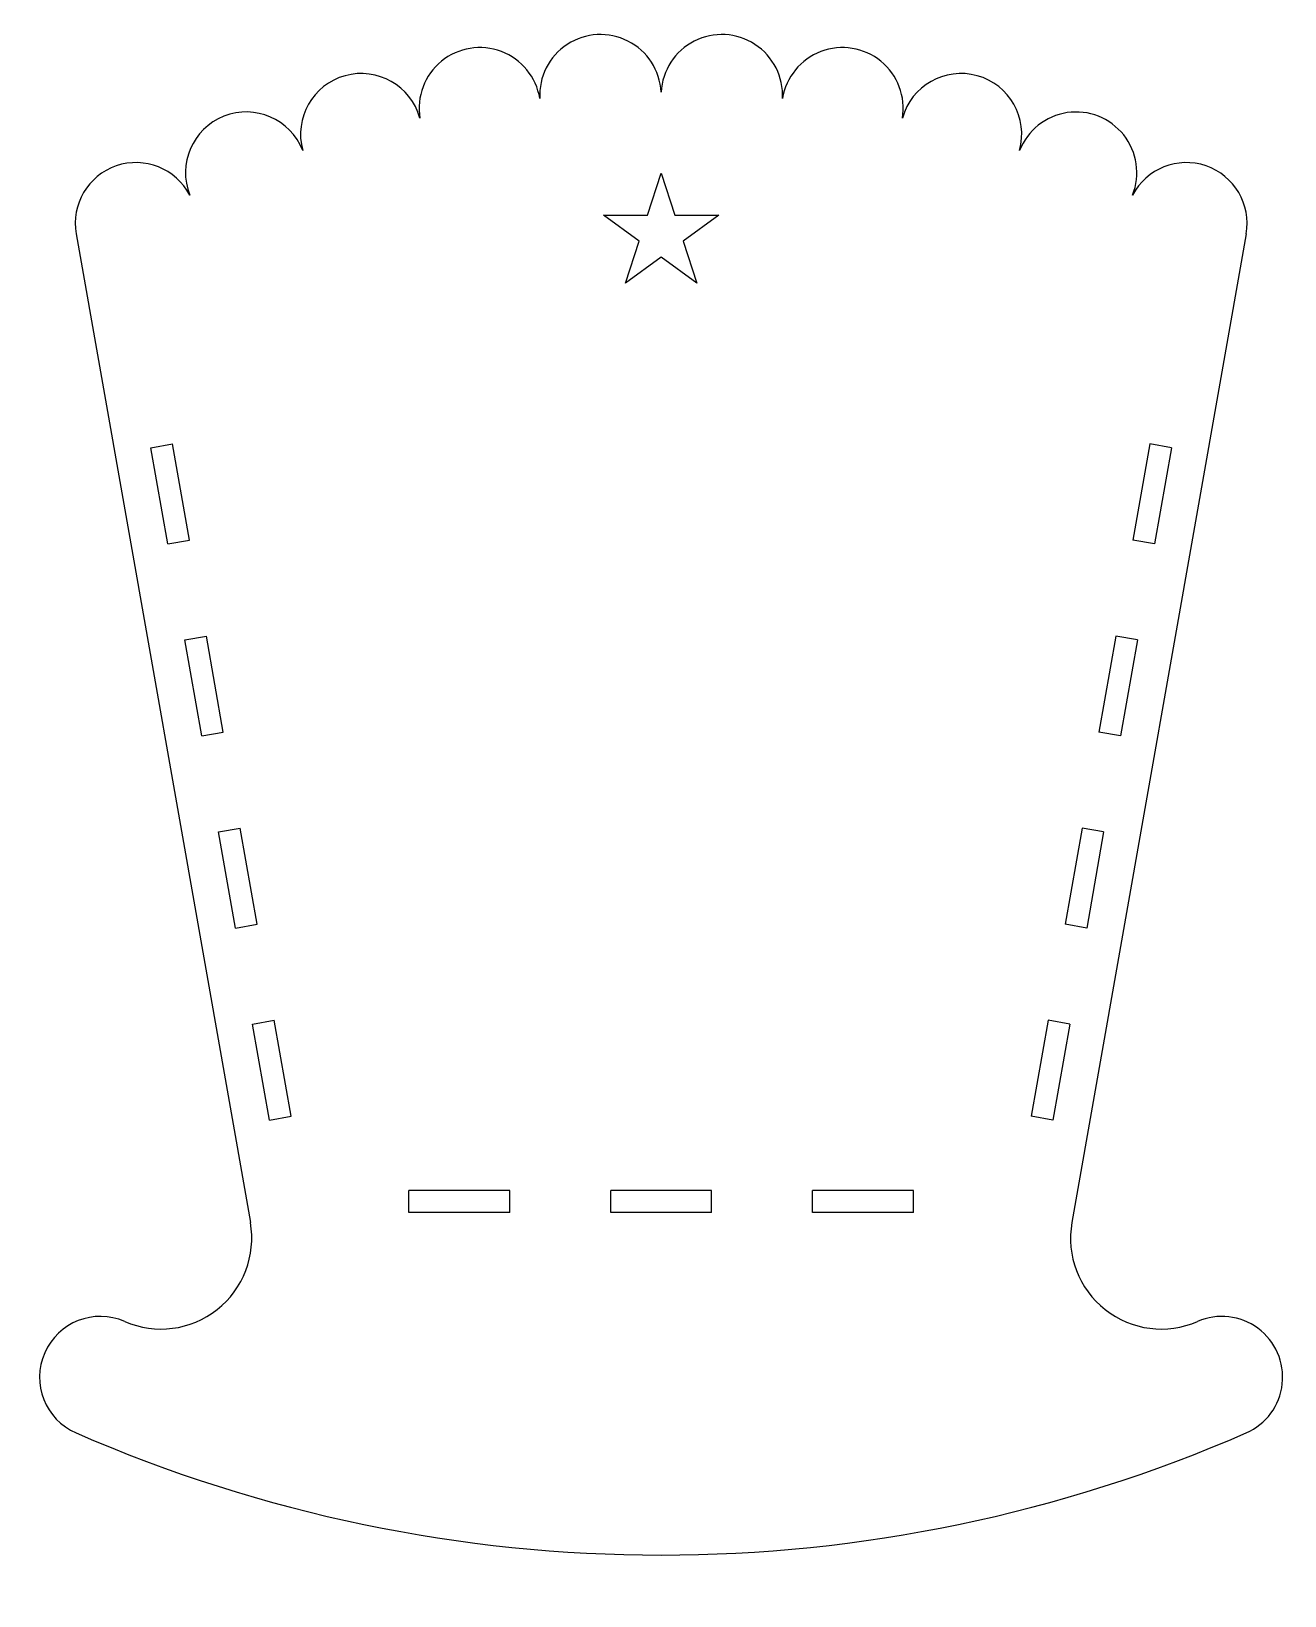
# Model space of a CAD drawing. Extents: x 49 to 535, y 45 to 651.
import ezdxf

# ---------------------------------------------------------------- set-up
doc = ezdxf.new("R2010")
doc.units = 0
doc.layers.add('VISIBLE', color=7, linetype='CONTINUOUS')

msp = doc.modelspace()

# ---------------------------------------------------------------- linework, layer by layer
at = {"layer": 'VISIBLE', "color": 7}
msp.add_lwpolyline([(301.978628, 569.748409), (307.266082, 553.475284), (293.423333, 563.532626), (279.58059, 553.475284), (284.868045, 569.748409), (271.025295, 579.805759), (288.135877, 579.805759), (293.423333, 596.078884), (298.710795, 579.805759), (315.821378, 579.805759)], close=True, dxfattribs=at)
for points in [[(66.651682, 572.528194), (134.20308, 189.425194)], [(520.19499, 572.528194), (452.643592, 189.425194)], [(102.21942, 452.433911), (95.656335, 489.654986), (104.031082, 491.131684)], [(110.59416, 453.910601), (104.031082, 491.131684)], [(482.81559, 491.131684), (476.252512, 453.910601)], [(491.190337, 489.654986), (482.81559, 491.131684)], [(491.190337, 489.654986), (484.627252, 452.433911), (476.252512, 453.910601)], [(102.21942, 452.433911), (110.59416, 453.910601)], [(115.345582, 377.991746), (108.782498, 415.212829), (117.157245, 416.689519)], [(123.720323, 379.468444), (117.157245, 416.689519)], [(469.689427, 416.689519), (463.12635, 379.468444)], [(478.064175, 415.212829), (471.50109, 377.991746), (463.12635, 379.468444)], [(478.064175, 415.212829), (469.689427, 416.689519)], [(115.345582, 377.991746), (123.720323, 379.468444)], [(128.471737, 303.549589), (121.90866, 340.770671), (130.2834, 342.247361)], [(136.846485, 305.026279), (130.2834, 342.247361)], [(464.938013, 340.770671), (458.374928, 303.549589), (450.000187, 305.026279)], [(456.563265, 342.247361), (450.000188, 305.026279)], [(464.938013, 340.770671), (456.563265, 342.247361)], [(128.471737, 303.549589), (136.846485, 305.026279)], [(141.5979, 229.107424), (135.034823, 266.328506), (143.409562, 267.805204)], [(149.972647, 230.584121), (143.409562, 267.805204)], [(443.43711, 267.805204), (436.874025, 230.584121)], [(451.81185, 266.328506), (443.43711, 267.805204)], [(451.81185, 266.328506), (445.248772, 229.107424), (436.874025, 230.584121)], [(141.5979, 229.107424), (149.972647, 230.584121)], [(234.757215, 193.363039), (195.64647, 193.363039), (195.64647, 201.866974)], [(234.757215, 201.866974), (195.64647, 201.866974)], [(234.757215, 193.363039), (234.757215, 201.866974)], [(312.978705, 193.363039), (273.86796, 193.363039), (273.86796, 201.866974)], [(312.978705, 201.866974), (273.86796, 201.866974)], [(312.978705, 193.363039), (312.978705, 201.866974)], [(391.200203, 193.363039), (352.089457, 193.363039), (352.089457, 201.866974)], [(391.200203, 201.866974), (352.089457, 201.866974)], [(391.200203, 193.363039), (391.200203, 201.866974)]]:
    msp.add_lwpolyline(points, dxfattribs=at)
for points in [[(280.571581, 647.251922), (273.067402, 651.06368), (264.099425, 650.580877), (257.047856, 645.985491)], [(329.794717, 645.97545), (322.744802, 650.568009), (313.780311, 651.050624), (306.278081, 647.241498)], [(231.491054, 643.215239), (223.623233, 646.196897), (214.762371, 644.75463), (208.246268, 639.431726)], [(246.390066, 624.976421), (245.038347, 633.280983), (239.358875, 640.233581), (231.491054, 643.215239)], [(257.047856, 645.985491), (249.996287, 641.390106), (245.933206, 633.380793), (246.390067, 624.976421)], [(293.423332, 627.508519), (292.975248, 635.913363), (288.07576, 643.440164), (280.571581, 647.251922)], [(306.278081, 647.241498), (298.775851, 643.432373), (293.875649, 635.910203), (293.423333, 627.508519)], [(340.456604, 624.976421), (340.90892, 633.378106), (336.844632, 641.38289), (329.794717, 645.97545)], [(355.355618, 643.215239), (347.487797, 640.233581), (341.808326, 633.280983), (340.456607, 624.976421)], [(378.600404, 639.431726), (372.084302, 644.75463), (363.22344, 646.196897), (355.355618, 643.215239)], [(199.900493, 617.409394), (196.441945, 629.94521), (183.477512, 637.305258), (170.940747, 633.850154)], [(208.246268, 639.431726), (201.730166, 634.108822), (198.548775, 625.713956), (199.900494, 617.409394)], [(386.946178, 617.409394), (388.297897, 625.713956), (385.116506, 634.108822), (378.600404, 639.431726)], [(415.905926, 633.850154), (403.369161, 637.305258), (390.404727, 629.94521), (386.94618, 617.409394)], [(170.940747, 633.850154), (158.403982, 630.395049), (151.040373, 617.432637), (154.492035, 604.894924)], [(432.354637, 604.894924), (435.806299, 617.432637), (428.442691, 630.395049), (415.905926, 633.850154)], [(154.492033, 604.894923), (149.710002, 616.990629), (136.027893, 622.919533), (123.932187, 618.137503)], [(450.803842, 619.532613), (442.480868, 618.299328), (435.448071, 612.719472), (432.35464, 604.894923)], [(472.705055, 610.87398), (467.475512, 617.465245), (459.126817, 620.765897), (450.803842, 619.532613)], [(123.932187, 618.137503), (111.836481, 613.355472), (105.907577, 599.673363), (110.689607, 587.577657)], [(476.157065, 587.577657), (479.250497, 595.402207), (477.934598, 604.282715), (472.705055, 610.87398)], [(110.689605, 587.577656), (105.288878, 597.849453), (93.210364, 602.655849), (82.228831, 598.903035)], [(504.61784, 598.903033), (493.636309, 602.655847), (481.557795, 597.849452), (476.157067, 587.577656)], [(82.228831, 598.903035), (71.247299, 595.15022), (64.636487, 583.956958), (66.651682, 572.528194)], [(520.19499, 572.528194), (522.210184, 583.956958), (515.599372, 595.150218), (504.61784, 598.903033)], [(121.320185, 155.678587), (131.503453, 163.69517), (136.45358, 176.661973), (134.20308, 189.425194)], [(452.643593, 189.425194), (450.393093, 176.661973), (455.34322, 163.69517), (465.526488, 155.678587)], [(85.492237, 151.078518), (73.571412, 156.281193), (59.690071, 150.835057), (54.487396, 138.914231)], [(85.492238, 151.078519), (97.370378, 145.894474), (111.136916, 147.662005), (121.320185, 155.678587)], [(465.526488, 155.678587), (475.709756, 147.662005), (489.476295, 145.894474), (501.354435, 151.078519)], [(524.757355, 148.444435), (517.987, 153.439952), (509.065857, 154.444059), (501.354435, 151.078518)], [(534.177632, 126.859871), (535.118699, 135.220929), (531.52771, 143.448918), (524.757355, 148.444435)], [(54.487396, 138.914231), (49.28472, 126.993406), (54.730857, 113.112065), (66.651682, 107.90939)], [(520.19499, 107.90939), (527.906412, 111.27493), (533.236565, 118.498813), (534.177632, 126.859871)], [(66.651682, 107.909389), (211.24722, 44.802722), (375.599451, 44.802722), (520.19499, 107.909389)]]:
    msp.add_open_spline(points, degree=3, dxfattribs=at)

doc.saveas('drawing.dxf')
